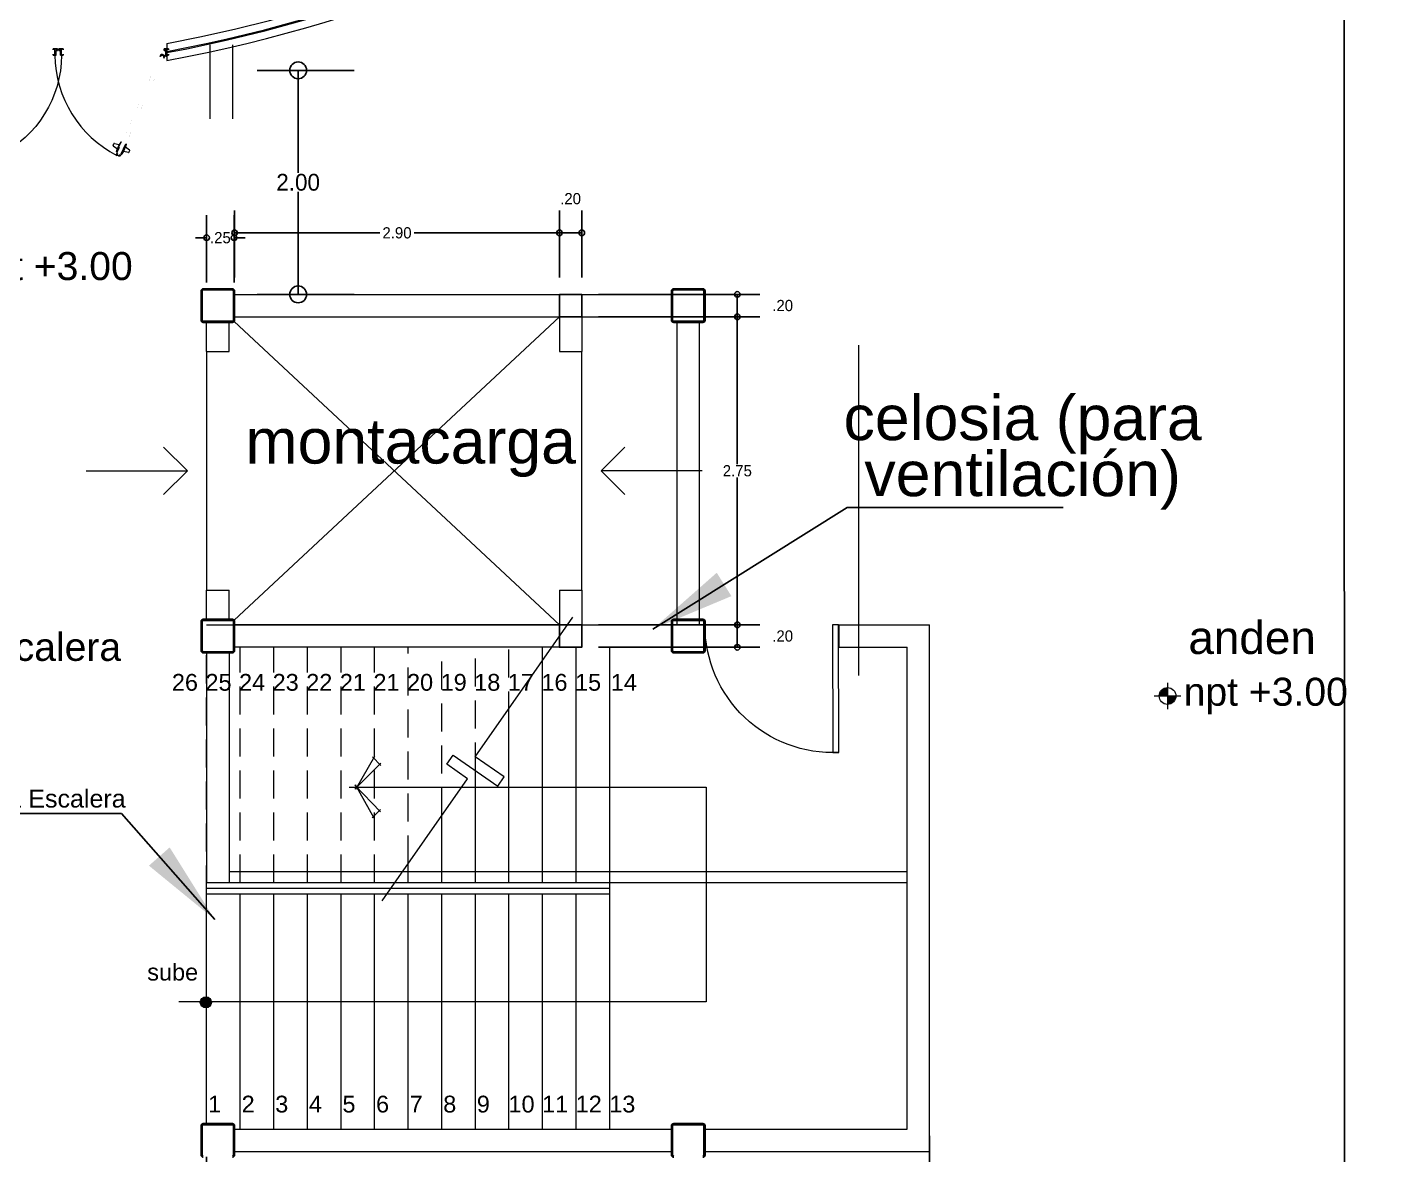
# Model space of a CAD drawing. Header units: millimetres. Extents: x 744843 to 745492, y 2520966 to 2521458.
# Drawn here: x 745460.78 to 745472.84, y 2521126.29 to 2521136.36 of the extents above; entities that cross this region are included whole.
import ezdxf

# ---------------------------------------------------------------- set-up
doc = ezdxf.new("R2010")
doc.units = ezdxf.units.MM
doc.header["$PDMODE"] = 35
doc.header["$PDSIZE"] = 1
doc.linetypes.add('HIDDEN', pattern=[9.525, 6.35, -3.175])
doc.linetypes.add('HIDDEN2', pattern=[0.1875, 0.125, -0.0625])
for name, color, linetype in [('A-Columnas_Pppal', 3, 'Continuous'), ('A_Cotas_Paños', 8, 'Continuous'), ('A_Ejes', 8, 'Continuous')]:
    doc.layers.add(name, color=color, linetype=linetype)
for name, color, linetype, lineweight in [('A_Escaleras', 52, 'Continuous', 20), ('A_Muros', 30, 'Continuous', 20), ('A_Niveles', 1, 'Continuous', 20), ('A_Proyecciones', 192, 'HIDDEN', 20), ('A_Puertas', 8, 'Continuous', 0), ('A_Textos', 4, 'Continuous', 20), ('A_Ventanas', 4, 'Continuous', 20)]:
    doc.layers.add(name, color=color, linetype=linetype, lineweight=lineweight)
doc.styles.add('Arial', font='arial.ttf', dxfattribs={"height": 1})
doc.dimstyles.new('Cotas Interiores', dxfattribs={"dimtxt": 1, "dimasz": 0.75, "dimexe": 0.25, "dimexo": 1, "dimgap": 0.01, "dimtad": 1, "dimzin": 4, "dimdsep": 46, "dimtxsty": 'Arial', "dimblk": 'OPEN90', "dimcen": 2.5, "dimclrd": 256, "dimclre": 256, "dimclrt": 4, "dimazin": 1, "dimtfac": 1, "dimtmove": 0, "dimatfit": 3, "dimfxl": 1.25, "dimarcsym": 0})
doc.dimstyles.new('EJES', dxfattribs={"dimtxt": 0.25, "dimasz": 0.25, "dimexe": 0.5, "dimexo": 0.25, "dimgap": 0.01, "dimtad": 0, "dimtih": 1, "dimtoh": 1, "dimzin": 4, "dimdsep": 46, "dimtxsty": 'Standard', "dimblk": 'ORIGIN', "dimcen": 0.09, "dimclrd": 8, "dimclre": 8, "dimclrt": 4, "dimadec": 1, "dimazin": 0, "dimtfac": 1, "dimtofl": 0, "dimtmove": 2, "dimatfit": 3, "dimfxl": 0.15, "dimtolj": 1, "dimtzin": 0, "dimlwd": -1, "dimlwe": -1, "dimarcsym": 0})

# ---------------------------------------------------------------- blocks, each defined once
blk = doc.blocks.new('_Origin')
at = {"color": 0, "linetype": 'ByBlock', "lineweight": -2}
blk.add_line((0, 0), (-1, 0), dxfattribs=at)
blk.add_circle((0, 0), 0.5, dxfattribs=at)
blk = doc.blocks.new('*D244')
at = {"layer": 'A_Cotas_Paños', "color": 8, "transparency": 16777216}
for p, q in [((745468.839, 2521126.462), (745468.839, 2521125.564)), ((745462.384, 2521126.272), (745462.384, 2521125.564)), ((745462.534, 2521126.064), (745465.376, 2521126.064)), ((745468.689, 2521126.064), (745465.846, 2521126.064))]:
    blk.add_line(p, q, dxfattribs=at)
at = {"layer": 'Defpoints', "color": 0, "transparency": 16777216}
for p in [(745468.839, 2521126.712), (745462.384, 2521126.522), (745462.384, 2521126.064)]:
    blk.add_point(p, dxfattribs=at)
at = {"layer": 'A_Cotas_Paños', "color": 8, "transparency": 16777216, "xscale": 0.15, "yscale": 0.15, "zscale": 0.15, "rotation": 180}
blk.add_blockref('_Origin', (745462.384, 2521126.064), dxfattribs=at)
at = {"layer": 'A_Cotas_Paños', "color": 8, "transparency": 16777216, "xscale": 0.15, "yscale": 0.15, "zscale": 0.15}
blk.add_blockref('_Origin', (745468.839, 2521126.064), dxfattribs=at)
at = {"layer": 'A_Cotas_Paños', "color": 4, "transparency": 16777216, "insert": (745465.611, 2521126.064), "char_height": 0.15, "attachment_point": 5}
blk.add_mtext('\\A1;6.45', dxfattribs=at)
blk = doc.blocks.new('niveles')
at = {"layer": 'A_Niveles'}
h = blk.add_hatch(color=256, dxfattribs=at)
h.paths.add_polyline_path([(-0.438, 0.174), (-0.289, 0.174), (-0.289, 0.323, 0.414214)])
h.paths.add_polyline_path([(-0.14, 0.174), (-0.289, 0.174), (-0.289, 0.025, 0.414214)])
for p, q in [((-0.289, 0.409), (-0.289, -0.061)), ((-0.525, 0.174), (-0.054, 0.174)), ((-0.479, 0.174), (-0.094, 0.174))]:
    blk.add_line(p, q, dxfattribs=at)
blk.add_circle((-0.289, 0.174), 0.149, dxfattribs=at)
at = {"layer": 'A_Textos', "ltscale": 0.0065, "width": 1.2}
blk.add_attdef('NIVEL', (0, 0), '', height=0.3, dxfattribs=at)
blk = doc.blocks.new('*D250')
at = {"layer": 'A_Cotas_Paños', "color": 8, "transparency": 16777216}
for p, q in [((745462.834, 2521135.972), (745463.701, 2521135.972)), ((745463.201, 2521135.822), (745463.201, 2521135.057)), ((745463.201, 2521134.122), (745463.201, 2521134.887)), ((745462.834, 2521133.972), (745463.701, 2521133.972))]:
    blk.add_line(p, q, dxfattribs=at)
at = {"layer": 'Defpoints', "color": 0, "transparency": 16777216}
for p in [(745462.584, 2521135.972), (745462.584, 2521133.972), (745463.201, 2521133.972)]:
    blk.add_point(p, dxfattribs=at)
at = {"layer": 'A_Cotas_Paños', "color": 8, "transparency": 16777216, "xscale": 0.15, "yscale": 0.15, "zscale": 0.15}
for p, rotation in [((745463.201, 2521135.972), 90), ((745463.201, 2521133.972), 270)]:
    blk.add_blockref('_Origin', p, dxfattribs=dict(at, rotation=rotation))
at = {"layer": 'A_Cotas_Paños', "color": 4, "transparency": 16777216, "insert": (745463.201, 2521134.972), "char_height": 0.15, "attachment_point": 5}
blk.add_mtext('\\A1;2.00', dxfattribs=at)
blk = doc.blocks.new('puerta 150')
at = {"layer": 'A_Puertas', "ltscale": 0.0065}
blk.add_lwpolyline([(-0.07, 0), (0, 0), (-0.002, -1.5), (-0.072, -1.5)], close=True, dxfattribs=at)
blk.add_arc((0, 0), 1.5, 267.252, 0, dxfattribs=at)
blk = doc.blocks.new('puerta 100')
at = {"layer": 'A_Puertas'}
for p, q in [((0.339, 0.869), (0.332, 0.853)), ((0.333, 0.849), (0.37, 0.824)), ((0.342, 0.87), (0.386, 0.861)), ((0.402, 0.886), (0.363, 0.795)), ((0.39, 0.869), (0.367, 0.815)), ((0.408, 0.883), (0.368, 0.793)), ((0.402, 0.886), (0.39, 0.869)), ((0.408, 0.883), (0.402, 0.886)), ((0.449, 0.865), (0.409, 0.775)), ((0.412, 0.888), (0.41, 0.889)), ((0.445, 0.845), (0.421, 0.791)), ((0.443, 0.868), (0.423, 0.822)), ((0.449, 0.865), (0.443, 0.868)), ((0.444, 0.872), (0.445, 0.872)), ((0.449, 0.865), (0.445, 0.845)), ((0.363, 0.795), (0.367, 0.815)), ((0.368, 0.793), (0.363, 0.795)), ((0.404, 0.777), (0.409, 0.775)), ((0.409, 0.775), (0.421, 0.791)), ((0.469, 0.789), (0.425, 0.8)), ((0.479, 0.811), (0.441, 0.837)), ((0.48, 0.808), (0.473, 0.791)), ((0, 0.001), (0, -0.055)), ((0.008, 0.004), (0.008, 0.002)), ((0.008, 0.001), (0.008, -0.03)), ((0.009, 0.003), (0.009, 0.002)), ((0.009, 0.001), (0.009, -0.03)), ((0.016, 0.008), (0.047, -0.005)), ((0.016, 0.006), (0.046, -0.006)), ((0.026, 0.027), (0.02, 0.012)), ((0.021, 0.012), (0.024, 0.019)), ((0.024, 0.02), (0.027, 0.027)), ((0.031, 0.017), (0.024, 0.02)), ((0.024, 0.019), (0.03, 0.016)), ((0.03, 0.016), (0.025, 0.005)), ((0.025, 0.005), (0.046, -0.004)), ((0.027, 0.027), (0.026, 0.027)), ((0.027, 0.027), (0.026, 0.027)), ((0.027, 0.008), (0.031, 0.017)), ((0.047, -0.001), (0.027, 0.008)), ((0.046, -0.004), (0.051, 0.007)), ((0.051, 0.008), (0.047, -0.001)), ((0.057, 0.006), (0.051, 0.008)), ((0.051, 0.007), (0.057, 0.005)), ((0.057, 0.005), (0.054, -0.002)), ((0.055, -0.003), (0.061, 0.012)), ((0.06, 0.012), (0.057, 0.006)), ((0.06, 0.012), (0.062, 0.012)), ((0.061, 0.012), (0.06, 0.012)), ((1, 0.001), (1, -0.055)), ((0.008, -0.03), (0.008, -0.03)), ((0.008, -0.03), (0.009, -0.03)), ((0.009, -0.03), (0.009, -0.03)), ((0.046, -0.006), (0.047, -0.005)), ((0.047, -0.005), (0.047, -0.005))]:
    blk.add_line(p, q, dxfattribs=at)
at = {"layer": 'A_Puertas', "const_width": 0.000051}
for points in [[(0.023, 0.014), (0.022, 0.011, -1), (0.02, 0.012), (0.404, 0.873), (0.416, 0.902, -1), (0.418, 0.901), (0.417, 0.899), (0.417, 0.898), (0.419, 0.901, 1), (0.416, 0.902), (0.403, 0.873), (0.019, 0.012, 1), (0.022, 0.011), (0.023, 0.014)], [(0.054, 0), (0.053, -0.003, 1), (0.055, -0.003), (0.439, 0.858), (0.451, 0.887, 1), (0.449, 0.888), (0.448, 0.885), (0.448, 0.885), (0.449, 0.888, -1), (0.452, 0.887), (0.439, 0.858), (0.055, -0.004, -1), (0.052, -0.002), (0.054, 0)]]:
    blk.add_lwpolyline(points, format="xyb", close=True, dxfattribs=at)
at = {"layer": 'A_Puertas'}
for points in [[(0.444, 0.891), (0.424, 0.9), (0.42, 0.89), (0.413, 0.893), (0.411, 0.887), (0.41, 0.887), (0.416, 0.902, -2.414214), (0.417, 0.901), (0.414, 0.894), (0.42, 0.892), (0.425, 0.905), (0.426, 0.904), (0.425, 0.903), (0.445, 0.894), (0.446, 0.896), (0.447, 0.895), (0.441, 0.882), (0.447, 0.88), (0.45, 0.886, -2.414214), (0.451, 0.887), (0.445, 0.872), (0.444, 0.872), (0.447, 0.879), (0.44, 0.882)], [(-0.015, -0.007), (-0.015, 0.001, -0.414214), (-0.014, 0.002), (0.009, 0.002, -0.414214), (0.01, 0.001), (0.01, -0.039, 0.414214), (0.011, -0.04), (0.023, -0.04, -0.414214), (0.024, -0.041), (0.024, -0.055, -0.414214), (0.023, -0.056), (-0.014, -0.056, -0.414214), (-0.015, -0.055), (-0.015, -0.047), (-0.014, -0.047), (-0.014, -0.055, 0.414214), (-0.014, -0.055), (0.023, -0.055, 0.414214), (0.024, -0.055), (0.024, -0.041, 0.414214), (0.023, -0.041), (0.011, -0.041, -0.414214), (0.009, -0.039), (0.009, 0.001, 0.414214), (0.009, 0.001), (-0.014, 0.001, 0.414214), (-0.014, 0.001), (-0.014, -0.007)], [(1.015, -0.007), (1.015, 0.001, 0.414214), (1.014, 0.002), (0.991, 0.002, 0.414214), (0.99, 0.001), (0.99, -0.039, -0.414214), (0.989, -0.04), (0.977, -0.04, 0.414214), (0.976, -0.041), (0.976, -0.055, 0.414214), (0.977, -0.056), (1.014, -0.056, 0.414214), (1.015, -0.055), (1.015, -0.047), (1.014, -0.047), (1.014, -0.055, -0.414214), (1.014, -0.055), (0.977, -0.055, -0.414214), (0.976, -0.055), (0.976, -0.041, -0.414214), (0.977, -0.041), (0.989, -0.041, 0.414214), (0.991, -0.039), (0.991, 0.001, -0.414214), (0.991, 0.001), (1.014, 0.001, -0.414214), (1.014, 0.001), (1.014, -0.007)]]:
    blk.add_lwpolyline(points, format="xyb", close=True, dxfattribs=at)
blk.add_circle((0.011, 0.007), 0.00206, dxfattribs=at)
for centre, radius, start, end in [((0.335, 0.851), 0.00361, 160.494, 235.1824), ((0.341, 0.868), 0.00255, 77.5154, 158.651), ((-0.013, -0.007), 1.013, 0.5148, 63.0151), ((0.469, 0.793), 0.00361, 257.7899, 332.4783), ((0.477, 0.809), 0.00255, 334.3213, 55.4569), ((0.011, 0.007), 0.00515, 246.3532, 229.4548), ((0.021, 0.011), 0.00103, 156.4861, 66.4861), ((0.054, -0.003), 0.00103, 66.4861, 336.4861)]:
    blk.add_arc(centre, radius, start, end, dxfattribs=at)
blk = doc.blocks.new('Flecha_3-flat-5')
at = {"layer": 'A_Escaleras'}
for p, q in [((0.16, 0.273), (-0.012, -0.021)), ((0.217, 0.194), (0.142, 0.271)), ((-0.017, -0.017), (0.217, 0.215)), ((-0.017, 0.018), (0.213, -0.219)), ((0.155, -0.276), (-0.012, 0.021)), ((0.213, -0.198), (0.137, -0.273))]:
    blk.add_line(p, q, dxfattribs=at)
blk = doc.blocks.new('_Open90')
at = {"color": 0, "linetype": 'ByBlock', "lineweight": -2}
for p, q in [((-0.5, 0.5), (0, 0)), ((0, 0), (-1, 0)), ((0, 0), (-0.5, -0.5))]:
    blk.add_line(p, q, dxfattribs=at)
blk = doc.blocks.new('*D277')
at = {"layer": 'A_Cotas_Paños', "color": 8, "transparency": 16777216}
for p, q in [((745462.634, 2521134.122), (745462.634, 2521134.721)), ((745465.534, 2521134.122), (745465.534, 2521134.721)), ((745462.684, 2521134.521), (745463.932, 2521134.521)), ((745465.484, 2521134.521), (745464.236, 2521134.521))]:
    blk.add_line(p, q, dxfattribs=at)
at = {"layer": 'Defpoints', "color": 0, "transparency": 16777216}
for p in [(745465.534, 2521134.521), (745462.634, 2521133.772), (745465.534, 2521133.772)]:
    blk.add_point(p, dxfattribs=at)
at = {"layer": 'A_Cotas_Paños', "color": 8, "transparency": 16777216, "xscale": 0.05, "yscale": 0.05, "zscale": 0.05, "rotation": 180}
blk.add_blockref('_Origin', (745462.634, 2521134.521), dxfattribs=at)
at = {"layer": 'A_Cotas_Paños', "color": 8, "transparency": 16777216, "xscale": 0.05, "yscale": 0.05, "zscale": 0.05}
blk.add_blockref('_Origin', (745465.534, 2521134.521), dxfattribs=at)
at = {"layer": 'A_Cotas_Paños', "color": 4, "transparency": 16777216, "insert": (745464.084, 2521134.521), "char_height": 0.1, "attachment_point": 5}
blk.add_mtext('\\A1;2.90', dxfattribs=at)
blk = doc.blocks.new('*D274')
at = {"layer": 'A_Cotas_Paños', "color": 8, "transparency": 16777216}
for p, q in [((745465.884, 2521133.772), (745467.323, 2521133.772)), ((745467.123, 2521133.722), (745467.123, 2521132.457)), ((745467.123, 2521131.072), (745467.123, 2521132.337)), ((745465.884, 2521131.022), (745467.323, 2521131.022))]:
    blk.add_line(p, q, dxfattribs=at)
at = {"layer": 'Defpoints', "color": 0, "transparency": 16777216}
for p in [(745465.534, 2521133.772), (745465.534, 2521131.022), (745467.123, 2521131.022)]:
    blk.add_point(p, dxfattribs=at)
at = {"layer": 'A_Cotas_Paños', "color": 8, "transparency": 16777216, "xscale": 0.05, "yscale": 0.05, "zscale": 0.05}
for p, rotation in [((745467.123, 2521133.772), 90), ((745467.123, 2521131.022), 270)]:
    blk.add_blockref('_Origin', p, dxfattribs=dict(at, rotation=rotation))
at = {"layer": 'A_Cotas_Paños', "color": 4, "transparency": 16777216, "insert": (745467.123, 2521132.397), "char_height": 0.1, "attachment_point": 5}
blk.add_mtext('\\A1;2.75', dxfattribs=at)
blk = doc.blocks.new('*D278')
at = {"layer": 'A_Cotas_Paños', "color": 8, "transparency": 16777216}
for p, q in [((745465.884, 2521133.972), (745467.323, 2521133.972)), ((745467.123, 2521133.822), (745467.123, 2521133.922)), ((745465.884, 2521133.772), (745467.323, 2521133.772))]:
    blk.add_line(p, q, dxfattribs=at)
at = {"layer": 'Defpoints', "color": 0, "transparency": 16777216}
for p in [(745465.534, 2521133.972), (745467.123, 2521133.972), (745465.534, 2521133.772)]:
    blk.add_point(p, dxfattribs=at)
at = {"layer": 'A_Cotas_Paños', "color": 8, "transparency": 16777216, "xscale": 0.05, "yscale": 0.05, "zscale": 0.05}
for p, rotation in [((745467.123, 2521133.972), 90), ((745467.123, 2521133.772), 270)]:
    blk.add_blockref('_Origin', p, dxfattribs=dict(at, rotation=rotation))
at = {"layer": 'A_Cotas_Paños', "color": 4, "transparency": 16777216, "insert": (745467.528, 2521133.872), "char_height": 0.1, "attachment_point": 5}
blk.add_mtext('\\A1;.20', dxfattribs=at)
blk = doc.blocks.new('*D275')
at = {"layer": 'A_Cotas_Paños', "color": 8, "transparency": 16777216}
for p, q in [((745465.884, 2521131.022), (745467.323, 2521131.022)), ((745467.123, 2521130.972), (745467.123, 2521130.872)), ((745465.884, 2521130.822), (745467.323, 2521130.822))]:
    blk.add_line(p, q, dxfattribs=at)
at = {"layer": 'Defpoints', "color": 0, "transparency": 16777216}
for p in [(745465.534, 2521131.022), (745465.534, 2521130.822), (745467.123, 2521130.822)]:
    blk.add_point(p, dxfattribs=at)
at = {"layer": 'A_Cotas_Paños', "color": 8, "transparency": 16777216, "xscale": 0.05, "yscale": 0.05, "zscale": 0.05}
for p, rotation in [((745467.123, 2521131.022), 90), ((745467.123, 2521130.822), 270)]:
    blk.add_blockref('_Origin', p, dxfattribs=dict(at, rotation=rotation))
at = {"layer": 'A_Cotas_Paños', "color": 4, "transparency": 16777216, "insert": (745467.528, 2521130.922), "char_height": 0.1, "attachment_point": 5}
blk.add_mtext('\\A1;.20', dxfattribs=at)
blk = doc.blocks.new('*D279')
at = {"layer": 'A_Cotas_Paños', "color": 8, "transparency": 16777216}
for p, q in [((745462.384, 2521134.079), (745462.384, 2521134.678)), ((745462.629, 2521134.079), (745462.629, 2521134.678)), ((745462.334, 2521134.478), (745462.284, 2521134.478)), ((745462.679, 2521134.478), (745462.729, 2521134.478))]:
    blk.add_line(p, q, dxfattribs=at)
at = {"layer": 'Defpoints', "color": 0, "transparency": 16777216}
for p in [(745462.384, 2521134.478), (745462.384, 2521133.729), (745462.629, 2521133.729)]:
    blk.add_point(p, dxfattribs=at)
at = {"layer": 'A_Cotas_Paños', "color": 8, "transparency": 16777216, "xscale": 0.05, "yscale": 0.05, "zscale": 0.05}
blk.add_blockref('_Origin', (745462.384, 2521134.478), dxfattribs=at)
at = {"layer": 'A_Cotas_Paños', "color": 8, "transparency": 16777216, "xscale": 0.05, "yscale": 0.05, "zscale": 0.05, "rotation": 180}
blk.add_blockref('_Origin', (745462.629, 2521134.478), dxfattribs=at)
at = {"layer": 'A_Cotas_Paños', "color": 4, "transparency": 16777216, "insert": (745462.507, 2521134.478), "char_height": 0.1, "attachment_point": 5}
blk.add_mtext('\\A1;.25', dxfattribs=at)
blk = doc.blocks.new('*D276')
at = {"layer": 'A_Cotas_Paños', "color": 8, "transparency": 16777216}
for p, q in [((745465.534, 2521134.122), (745465.534, 2521134.721)), ((745465.734, 2521134.122), (745465.734, 2521134.721)), ((745465.584, 2521134.521), (745465.684, 2521134.521))]:
    blk.add_line(p, q, dxfattribs=at)
at = {"layer": 'Defpoints', "color": 0, "transparency": 16777216}
for p in [(745465.734, 2521134.521), (745465.534, 2521133.772), (745465.734, 2521133.772)]:
    blk.add_point(p, dxfattribs=at)
at = {"layer": 'A_Cotas_Paños', "color": 8, "transparency": 16777216, "xscale": 0.05, "yscale": 0.05, "zscale": 0.05, "rotation": 180}
blk.add_blockref('_Origin', (745465.534, 2521134.521), dxfattribs=at)
at = {"layer": 'A_Cotas_Paños', "color": 8, "transparency": 16777216, "xscale": 0.05, "yscale": 0.05, "zscale": 0.05}
blk.add_blockref('_Origin', (745465.734, 2521134.521), dxfattribs=at)
at = {"layer": 'A_Cotas_Paños', "color": 4, "transparency": 16777216, "insert": (745465.634, 2521134.826), "char_height": 0.1, "attachment_point": 5}
blk.add_mtext('\\A1;.20', dxfattribs=at)

msp = doc.modelspace()

# ---------------------------------------------------------------- hatches: boundary and pattern name
at = {"layer": 'A_Escaleras'}
msp.add_hatch(color=256, dxfattribs=at).paths.add_polyline_path([(745462.404, 2521127.695, 1), (745462.35, 2521127.61, 1)])

# ---------------------------------------------------------------- linework, layer by layer
at = {"layer": 'A-Columnas_Pppal'}
for p, q in [((745462.334, 2521133.742), (745462.334, 2521134.002)), ((745462.344, 2521134.002), (745462.344, 2521133.742)), ((745462.354, 2521134.022), (745462.614, 2521134.022)), ((745462.614, 2521134.012), (745462.354, 2521134.012)), ((745462.624, 2521133.742), (745462.624, 2521134.002)), ((745462.634, 2521134.002), (745462.634, 2521133.742)), ((745462.634, 2521134.002), (745462.634, 2521134.002)), ((745466.535, 2521133.742), (745466.535, 2521134.002)), ((745466.545, 2521134.002), (745466.545, 2521133.742)), ((745466.555, 2521134.022), (745466.815, 2521134.022)), ((745466.815, 2521134.012), (745466.555, 2521134.012)), ((745466.825, 2521133.742), (745466.825, 2521134.002)), ((745466.835, 2521134.002), (745466.835, 2521134.002)), ((745462.354, 2521133.732), (745462.614, 2521133.732)), ((745462.614, 2521133.722), (745462.354, 2521133.722)), ((745466.555, 2521133.732), (745466.815, 2521133.732)), ((745466.815, 2521133.722), (745466.555, 2521133.722)), ((745462.334, 2521130.792), (745462.334, 2521131.052)), ((745462.344, 2521131.052), (745462.344, 2521130.792)), ((745462.354, 2521131.072), (745462.614, 2521131.072)), ((745462.614, 2521131.062), (745462.354, 2521131.062)), ((745462.624, 2521130.792), (745462.624, 2521131.052)), ((745462.634, 2521131.052), (745462.634, 2521130.792)), ((745462.634, 2521131.052), (745462.634, 2521131.052)), ((745466.535, 2521130.792), (745466.535, 2521131.052)), ((745466.545, 2521131.052), (745466.545, 2521130.792)), ((745466.555, 2521131.072), (745466.815, 2521131.072)), ((745466.815, 2521131.062), (745466.555, 2521131.062)), ((745466.825, 2521130.792), (745466.825, 2521131.052)), ((745466.835, 2521131.052), (745466.835, 2521130.792)), ((745466.835, 2521131.052), (745466.835, 2521131.052)), ((745462.354, 2521130.782), (745462.614, 2521130.782)), ((745466.555, 2521130.782), (745466.815, 2521130.782)), ((745462.614, 2521130.772), (745462.354, 2521130.772)), ((745466.815, 2521130.772), (745466.555, 2521130.772)), ((745462.354, 2521126.57), (745462.614, 2521126.57)), ((745462.614, 2521126.56), (745462.354, 2521126.56)), ((745466.555, 2521126.57), (745466.815, 2521126.57)), ((745466.815, 2521126.56), (745466.555, 2521126.56)), ((745462.334, 2521126.29), (745462.334, 2521126.55)), ((745462.344, 2521126.55), (745462.344, 2521126.29)), ((745462.624, 2521126.29), (745462.624, 2521126.55)), ((745462.634, 2521126.55), (745462.634, 2521126.29)), ((745462.634, 2521126.55), (745462.634, 2521126.55)), ((745466.535, 2521126.29), (745466.535, 2521126.55)), ((745466.545, 2521126.55), (745466.545, 2521126.29)), ((745466.825, 2521126.29), (745466.825, 2521126.55)), ((745466.835, 2521126.55), (745466.835, 2521126.29)), ((745466.835, 2521126.55), (745466.835, 2521126.55))]:
    msp.add_line(p, q, dxfattribs=at)
for points in [[(745465.534, 2521133.972), (745465.734, 2521133.972), (745465.734, 2521133.772), (745465.534, 2521133.772), (745465.534, 2521133.972)], [(745465.534, 2521131.022), (745465.734, 2521131.022), (745465.734, 2521130.822), (745465.534, 2521130.822), (745465.534, 2521131.022)]]:
    msp.add_lwpolyline(points, dxfattribs=at)
at = {"layer": 'A-Columnas_Pppal', "elevation": 0}
msp.add_lwpolyline([(745466.835, 2521134.002), (745466.835, 2521133.742)], dxfattribs=at)
at = {"layer": 'A-Columnas_Pppal'}
for centre, major_axis, start_param, end_param in [((745462.354, 2521134.002), (0.0141, 0.0141), 0.785398, 2.356195), ((745462.354, 2521134.002), (0.00707, 0.00707), 0.785398, 2.356195), ((745462.614, 2521134.002), (-0.0141, 0.0141), 3.926991, 5.497787), ((745462.614, 2521134.002), (-0.00707, 0.00707), 3.926991, 5.497787), ((745466.555, 2521134.002), (0.0141, 0.0141), 0.785398, 2.356195), ((745466.555, 2521134.002), (0.00707, 0.00707), 0.785398, 2.356195), ((745466.815, 2521134.002), (-0.0141, 0.0141), 3.926991, 5.497787), ((745466.815, 2521134.002), (-0.00707, 0.00707), 3.926991, 5.497787), ((745462.354, 2521133.742), (-0.0141, 0.0141), 0.785398, 2.356194), ((745462.354, 2521133.742), (-0.00707, 0.00707), 0.785398, 2.356194), ((745462.614, 2521133.742), (-0.00707, 0.00707), 2.356194, 3.926991), ((745462.614, 2521133.742), (-0.0141, 0.0141), 2.356194, 3.926991), ((745466.555, 2521133.742), (-0.0141, 0.0141), 0.785398, 2.356194), ((745466.555, 2521133.742), (-0.00707, 0.00707), 0.785398, 2.356194), ((745466.815, 2521133.742), (-0.00707, 0.00707), 2.356194, 3.926991), ((745466.815, 2521133.742), (-0.0141, 0.0141), 2.356194, 3.926991), ((745462.354, 2521131.052), (-0.0141, 0.0141), -0.785398, 0.785398), ((745462.354, 2521131.052), (-0.00707, 0.00707), -0.785398, 0.785398), ((745462.614, 2521131.052), (0.0141, 0.0141), 5.497787, 7.068583), ((745462.614, 2521131.052), (-0.00707, 0.00707), 3.926991, 5.497787), ((745466.555, 2521131.052), (-0.0141, 0.0141), -0.785398, 0.785398), ((745466.555, 2521131.052), (-0.00707, 0.00707), -0.785398, 0.785398), ((745466.815, 2521131.052), (0.0141, 0.0141), 5.497787, 7.068583), ((745466.815, 2521131.052), (-0.00707, 0.00707), 3.926991, 5.497787), ((745462.354, 2521130.792), (-0.0141, 0.0141), 0.785398, 2.356194), ((745462.354, 2521130.792), (-0.00707, 0.00707), 0.785398, 2.356194), ((745462.614, 2521130.792), (-0.00707, 0.00707), 2.356194, 3.926991), ((745462.614, 2521130.792), (0.0141, 0.0141), 3.926991, 5.497787), ((745466.555, 2521130.792), (-0.0141, 0.0141), 0.785398, 2.356194), ((745466.555, 2521130.792), (-0.00707, 0.00707), 0.785398, 2.356194), ((745466.815, 2521130.792), (-0.00707, 0.00707), 2.356194, 3.926991), ((745466.815, 2521130.792), (0.0141, 0.0141), 3.926991, 5.497787), ((745462.354, 2521126.55), (0.0141, 0.0141), 0.785398, 2.356195), ((745462.354, 2521126.55), (0.00707, 0.00707), 0.785398, 2.356195), ((745462.614, 2521126.55), (-0.0141, 0.0141), 3.926991, 5.497787), ((745462.614, 2521126.55), (-0.00707, 0.00707), 3.926991, 5.497787), ((745466.555, 2521126.55), (0.0141, 0.0141), 0.785398, 2.356195), ((745466.555, 2521126.55), (0.00707, 0.00707), 0.785398, 2.356195), ((745466.815, 2521126.55), (-0.0141, 0.0141), 3.926991, 5.497787), ((745466.815, 2521126.55), (-0.00707, 0.00707), 3.926991, 5.497787), ((745462.354, 2521126.29), (-0.0141, 0.0141), 0.785398, 2.356194), ((745462.354, 2521126.29), (0.00707, 0.00707), 2.356194, 3.926991), ((745462.614, 2521126.29), (0.00707, 0.00707), 3.926991, 5.497787), ((745462.614, 2521126.29), (0.0141, 0.0141), 3.926991, 5.497787), ((745466.555, 2521126.29), (-0.0141, 0.0141), 0.785398, 2.356194), ((745466.555, 2521126.29), (0.00707, 0.00707), 2.356194, 3.926991), ((745466.815, 2521126.29), (-0.00707, 0.00707), 2.356194, 3.926991), ((745466.815, 2521126.29), (0.0141, 0.0141), 3.926991, 5.497787)]:
    msp.add_ellipse(centre, major_axis=major_axis, ratio=1, start_param=start_param, end_param=end_param, dxfattribs=at)
at = {"layer": 'A_Ejes'}
msp.add_line((745472.552, 2521057.851), (745472.539, 2521173.138), dxfattribs=at)
at = {"layer": 'A_Escaleras', "ltscale": 0.0065}
for p, q in [((745464.781, 2521129.845), (745465.655, 2521131.092)), ((745464.528, 2521129.778), (745464.585, 2521129.86)), ((745464.585, 2521129.86), (745464.983, 2521129.582)), ((745465.04, 2521129.664), (745464.781, 2521129.845)), ((745464.714, 2521129.648), (745464.528, 2521129.778)), ((745463.951, 2521128.559), (745464.714, 2521129.648)), ((745464.983, 2521129.582), (745465.04, 2521129.664))]:
    msp.add_line(p, q, dxfattribs=at)
at = {"layer": 'A_Escaleras', "linetype": 'Continuous', "ltscale": 2}
for p, q in [((745465.384, 2521128.721), (745465.384, 2521130.822)), ((745465.684, 2521128.721), (745465.684, 2521130.822)), ((745465.984, 2521128.671), (745465.984, 2521130.822)), ((745465.084, 2521128.721), (745465.084, 2521130.176)), ((745464.784, 2521128.721), (745464.784, 2521129.721)), ((745463.658, 2521129.573), (745466.844, 2521129.573)), ((745466.844, 2521129.573), (745466.844, 2521127.657)), ((745464.484, 2521128.721), (745464.484, 2521129.319)), ((745464.184, 2521128.721), (745464.184, 2521128.891)), ((745462.384, 2521128.721), (745465.984, 2521128.721)), ((745462.384, 2521126.57), (745462.384, 2521128.721)), ((745462.384, 2521128.671), (745465.984, 2521128.671)), ((745462.384, 2521128.621), (745465.984, 2521128.621)), ((745462.684, 2521126.52), (745462.684, 2521128.621)), ((745462.984, 2521126.52), (745462.984, 2521128.621)), ((745463.284, 2521126.52), (745463.284, 2521128.621)), ((745463.584, 2521126.52), (745463.584, 2521128.621)), ((745463.884, 2521126.52), (745463.884, 2521128.621)), ((745464.184, 2521126.52), (745464.184, 2521128.621)), ((745464.484, 2521126.52), (745464.484, 2521128.621)), ((745464.784, 2521126.52), (745464.784, 2521128.621)), ((745465.084, 2521126.52), (745465.084, 2521128.621)), ((745465.384, 2521126.52), (745465.384, 2521128.621)), ((745465.684, 2521126.52), (745465.684, 2521128.621)), ((745465.984, 2521126.52), (745465.984, 2521128.671)), ((745466.844, 2521127.657), (745462.136, 2521127.657))]:
    msp.add_line(p, q, dxfattribs=at)
at = {"layer": 'A_Escaleras'}
for points in [[(745462.212, 2521132.397), (745462, 2521132.608)], [(745465.906, 2521132.397), (745466.118, 2521132.608)], [(745461.308, 2521132.397), (745462.212, 2521132.397)], [(745462.212, 2521132.397), (745462, 2521132.185)], [(745466.81, 2521132.397), (745465.906, 2521132.397)], [(745465.906, 2521132.397), (745466.118, 2521132.185)]]:
    msp.add_lwpolyline(points, dxfattribs=at)
msp.add_circle((745462.377, 2521127.652), 0.0499, dxfattribs=at)
at = {"layer": 'A_Muros'}
for p, q in [((745462.029, 2521136.213), (745462.029, 2521136.06)), ((745462.384, 2521131.022), (745466.535, 2521131.022)), ((745468.028, 2521131.022), (745468.839, 2521131.022)), ((745468.028, 2521131.022), (745468.028, 2521130.822)), ((745468.839, 2521126.32), (745468.839, 2521131.022)), ((745468.028, 2521130.822), (745468.639, 2521130.822)), ((745468.639, 2521126.52), (745468.639, 2521130.822)), ((745462.634, 2521126.52), (745466.535, 2521126.52)), ((745466.835, 2521126.52), (745468.639, 2521126.52)), ((745462.634, 2521126.32), (745466.535, 2521126.32)), ((745466.835, 2521126.32), (745468.839, 2521126.32))]:
    msp.add_line(p, q, dxfattribs=at)
for points in [[(745462.417, 2521135.54), (745462.417, 2521136.2)], [(745462.617, 2521135.54), (745462.617, 2521136.2)], [(745462.634, 2521133.972), (745465.734, 2521133.972), (745465.734, 2521133.462)], [(745462.384, 2521133.462), (745462.384, 2521133.722)], [(745462.584, 2521133.462), (745462.584, 2521133.722)], [(745462.634, 2521133.772), (745465.534, 2521133.772), (745465.534, 2521133.462)], [(745462.384, 2521133.462), (745462.584, 2521133.462)], [(745465.534, 2521133.462), (745465.734, 2521133.462)], [(745462.384, 2521131.072), (745462.384, 2521131.332)], [(745462.384, 2521131.332), (745462.584, 2521131.332)], [(745462.584, 2521131.072), (745462.584, 2521131.332)], [(745465.534, 2521131.332), (745465.534, 2521131.022), (745462.634, 2521131.022)], [(745465.734, 2521131.332), (745465.734, 2521130.822), (745462.634, 2521130.822)], [(745465.534, 2521131.332), (745465.734, 2521131.332)], [(745462.384, 2521130.772), (745462.384, 2521128.721)], [(745462.584, 2521130.772), (745462.584, 2521128.721)]]:
    msp.add_lwpolyline(points, dxfattribs=at)
at = {"layer": 'A_Muros', "elevation": 0}
for points in [[(745462.584, 2521128.821), (745468.639, 2521128.821)], [(745462.384, 2521128.721), (745468.639, 2521128.721)]]:
    msp.add_lwpolyline(points, dxfattribs=at)
at = {"layer": 'A_Muros'}
for radius, start, end in [(13.222, 280.4919, 20.283), (13.072, 280.6136, 5.1225)]:
    msp.add_arc((745459.622, 2521149.061), radius, start, end, dxfattribs=at)
at = {"layer": 'A_Proyecciones', "ltscale": 4}
for p, q in [((745466.585, 2521131.022), (745466.585, 2521133.722)), ((745466.785, 2521131.022), (745466.785, 2521133.722))]:
    msp.add_line(p, q, dxfattribs=at)
at = {"layer": 'A_Proyecciones', "linetype": 'HIDDEN2', "ltscale": 2}
for p, q in [((745462.684, 2521128.721), (745462.684, 2521130.822)), ((745462.984, 2521128.721), (745462.984, 2521130.822)), ((745463.284, 2521128.721), (745463.284, 2521130.822)), ((745463.584, 2521128.721), (745463.584, 2521130.822)), ((745463.884, 2521128.721), (745463.884, 2521130.822)), ((745464.184, 2521128.891), (745464.184, 2521130.822)), ((745464.484, 2521129.319), (745464.484, 2521130.822)), ((745464.784, 2521129.721), (745464.784, 2521130.822)), ((745465.084, 2521130.176), (745465.084, 2521130.822)), ((745462.384, 2521128.625), (745462.384, 2521130.772))]:
    msp.add_line(p, q, dxfattribs=at)
at = {"layer": 'A_Proyecciones', "ltscale": 4, "elevation": 0}
for points in [[(745465.734, 2521133.972), (745466.535, 2521133.972)], [(745465.734, 2521133.772), (745466.535, 2521133.772)]]:
    msp.add_lwpolyline(points, dxfattribs=at)
at = {"layer": 'A_Proyecciones'}
for points in [[(745465.534, 2521133.772), (745462.629, 2521131.064)], [(745462.629, 2521133.729), (745465.534, 2521131.022)], [(745462.384, 2521133.462), (745462.384, 2521131.332)], [(745465.734, 2521131.332), (745465.734, 2521133.462)]]:
    msp.add_lwpolyline(points, dxfattribs=at)
at = {"layer": 'A_Proyecciones', "elevation": 0.927}
msp.add_lwpolyline([(745468.206, 2521133.52), (745468.206, 2521130.57)], dxfattribs=at)
at = {"layer": 'A_Ventanas'}
for radius, end in [(13.142, 19.2512), (13.152, 19.3756)]:
    msp.add_arc((745459.622, 2521149.061), radius, 280.5484, end, dxfattribs=at)

# ---------------------------------------------------------------- block references
at = {"layer": 'A_Escaleras'}
msp.add_blockref('Flecha_3-flat-5', (745463.724, 2521129.573), dxfattribs=at)
at = {"layer": 'A_Puertas', "color": 8, "xscale": -1, "rotation": 180.0000005669591}
msp.add_blockref('puerta 100', (745460.089, 2521136.109), dxfattribs=at)
at = {"layer": 'A_Puertas', "color": 8, "rotation": 179.9999994330409}
msp.add_blockref('puerta 100', (745462.029, 2521136.109), dxfattribs=at)
at = {"layer": 'A_Puertas', "xscale": -0.7599550615996122, "yscale": 0.7599550615996122, "zscale": 0.7599550618019624}
msp.add_blockref('puerta 150', (745467.974, 2521131.022), dxfattribs=at)
at = {"layer": 'A_Textos'}
ref = msp.add_blockref('niveles', (745460.258, 2521134.1), dxfattribs=dict(at, xscale=0.5, yscale=0.5, zscale=0.5))
ref.add_attrib('NIVEL', 'npt +3.00', (745460.258, 2521134.1), dxfattribs={"ltscale": 0.0065, "height": 0.25, "style": 'Arial'})
ref = msp.add_blockref('niveles', (745471.109, 2521130.3), dxfattribs=dict(at, xscale=0.5, yscale=0.5, zscale=0.5))
ref.add_attrib('NIVEL', 'npt +3.00', (745471.109, 2521130.3), dxfattribs={"ltscale": 0.0065, "height": 0.25, "style": 'Arial'})

# ---------------------------------------------------------------- texts
at = {"layer": 'A_Textos', "ltscale": 0.1, "style": 'Arial'}
msp.add_text('montacarga', height=0.4, dxfattribs=at).set_placement((745462.731, 2521132.462))
at = {"layer": 'A_Textos', "ltscale": 0.1, "line_spacing_factor": 0.75, "style": 'Arial'}
for s, insert, char_height, width, attachment_point in [('celosia (para ventilación) ', (745469.671, 2521133.071, 4.068), 0.4, 5.45654, 2), ('montacargas & escalera', (745459.738, 2521130.625, 2.497), 0.25, 5.10728, 8), ('ver plano \\PF3-ARQ-42 - Montacargas & Escalera', (745459.773, 2521129.343, 1.598), 0.16, 3.77272, 8)]:
    msp.add_mtext(s, dxfattribs=dict(at, insert=insert, char_height=char_height, width=width, attachment_point=attachment_point))
at = {"layer": 'A_Textos', "ltscale": 0.1, "attachment_point": 2, "style": 'Arial'}
for s, insert, char_height, width in [('anden', (745471.72, 2521131.055), 0.2929, 0.46801), ('26', (745462.19, 2521130.584), 0.15, 0.23966), ('25', (745462.49, 2521130.584), 0.15, 0.23966), ('24', (745462.79, 2521130.584), 0.15, 0.23966), ('23', (745463.09, 2521130.584), 0.15, 0.23966), ('22', (745463.39, 2521130.584), 0.15, 0.23966), ('21', (745463.69, 2521130.584), 0.15, 0.23966), ('21', (745463.99, 2521130.584), 0.15, 0.23966), ('20', (745464.29, 2521130.584), 0.15, 0.23966), ('19', (745464.59, 2521130.584), 0.15, 0.23966), ('18', (745464.89, 2521130.584), 0.15, 0.23966), ('17', (745465.19, 2521130.584), 0.15, 0.23966), ('16', (745465.49, 2521130.584), 0.15, 0.23966), ('15', (745465.79, 2521130.584), 0.15, 0.23966), ('14', (745466.11, 2521130.584), 0.15, 0.23966), ('sube', (745462.081, 2521127.997), 0.15, 0.23966), ('1', (745462.455, 2521126.819), 0.15, 0.23966), ('2', (745462.755, 2521126.819), 0.15, 0.23966), ('3', (745463.055, 2521126.819), 0.15, 0.23966), ('4', (745463.355, 2521126.819), 0.15, 0.23966), ('5', (745463.655, 2521126.819), 0.15, 0.23966), ('6', (745463.955, 2521126.819), 0.15, 0.23966), ('7', (745464.255, 2521126.819), 0.15, 0.23966), ('8', (745464.555, 2521126.819), 0.15, 0.23966), ('9', (745464.855, 2521126.819), 0.15, 0.23966), ('10', (745465.196, 2521126.819), 0.15, 0.23966), ('11', (745465.496, 2521126.819), 0.15, 0.23966), ('12', (745465.796, 2521126.819, 0.927), 0.15, 0.23966), ('13', (745466.096, 2521126.819, 0.927), 0.15, 0.23966)]:
    msp.add_mtext(s, dxfattribs=dict(at, insert=insert, char_height=char_height, width=width))

# ---------------------------------------------------------------- dimensions: what is measured, and where the dimension line sits
at = {"layer": 'A_Cotas_Paños'}
for base, p1, p2, angle, override, picture, middle in [((745463.201, 2521133.972), (745462.584, 2521135.972), (745462.584, 2521133.972), 90, {"dimtxt": 0.15, "dimasz": 0.15, "dimfxl": 1.25}, '*D250', (745463.201, 2521134.972)), ((745465.734, 2521134.521), (745465.534, 2521133.772), (745465.734, 2521133.772), 180, {"dimtxt": 0.1, "dimasz": 0.05, "dimexe": 0.2, "dimexo": 0.35}, '*D276', (745465.634, 2521134.826)), ((745467.123, 2521133.972), (745465.534, 2521133.772), (745465.534, 2521133.972), 90, {"dimtxt": 0.1, "dimasz": 0.05, "dimexe": 0.2, "dimexo": 0.35}, '*D278', (745467.528, 2521133.872)), ((745467.123, 2521131.022), (745465.534, 2521133.772), (745465.534, 2521131.022), 90, {"dimtxt": 0.1, "dimasz": 0.05, "dimexe": 0.2, "dimexo": 0.35}, '*D274', (745467.123, 2521132.397)), ((745467.123, 2521130.822), (745465.534, 2521131.022), (745465.534, 2521130.822), 270, {"dimtxt": 0.1, "dimasz": 0.05, "dimexe": 0.2, "dimexo": 0.35}, '*D275', (745467.528, 2521130.922))]:
    dim = msp.add_linear_dim(base=base, p1=p1, p2=p2, angle=angle, dimstyle='EJES', override=override, dxfattribs=at)
    dim.commit()
    dim.dimension.update_dxf_attribs({"geometry": picture, "text_midpoint": middle})
for base, p1, p2, override, picture, middle in [((745462.3838, 2521134.4782), (745462.6294, 2521133.7292), (745462.3838, 2521133.7292), {"dimtxt": 0.1, "dimasz": 0.05, "dimexe": 0.2, "dimexo": 0.35}, '*D279', (745462.5066, 2521134.4782)), ((745465.534, 2521134.521), (745462.634, 2521133.772), (745465.534, 2521133.772), {"dimtxt": 0.1, "dimasz": 0.05, "dimexe": 0.2, "dimexo": 0.35}, '*D277', (745464.084, 2521134.521)), ((745462.3838, 2521126.0641), (745468.8386, 2521126.7117), (745462.3838, 2521126.5217), {"dimtxt": 0.15, "dimasz": 0.15, "dimfxl": 1.25}, '*D244', (745465.6112, 2521126.0641))]:
    dim = msp.add_linear_dim(base=base, p1=p1, p2=p2, dimstyle='EJES', override=override, dxfattribs=at)
    dim.commit()
    dim.dimension.update_dxf_attribs({"geometry": picture, "text_midpoint": middle})

# ---------------------------------------------------------------- leaders
for points in [[(745466.369, 2521130.985), (745468.104, 2521132.071), (745470.034, 2521132.071)], [(745462.457, 2521128.391), (745461.623, 2521129.338), (745459.697, 2521129.338)]]:
    msp.add_leader(points, dimstyle='Cotas Interiores', override={"dimtad": 0, "dimdsep": 44, "dimadec": 8})

doc.saveas('drawing.dxf')
